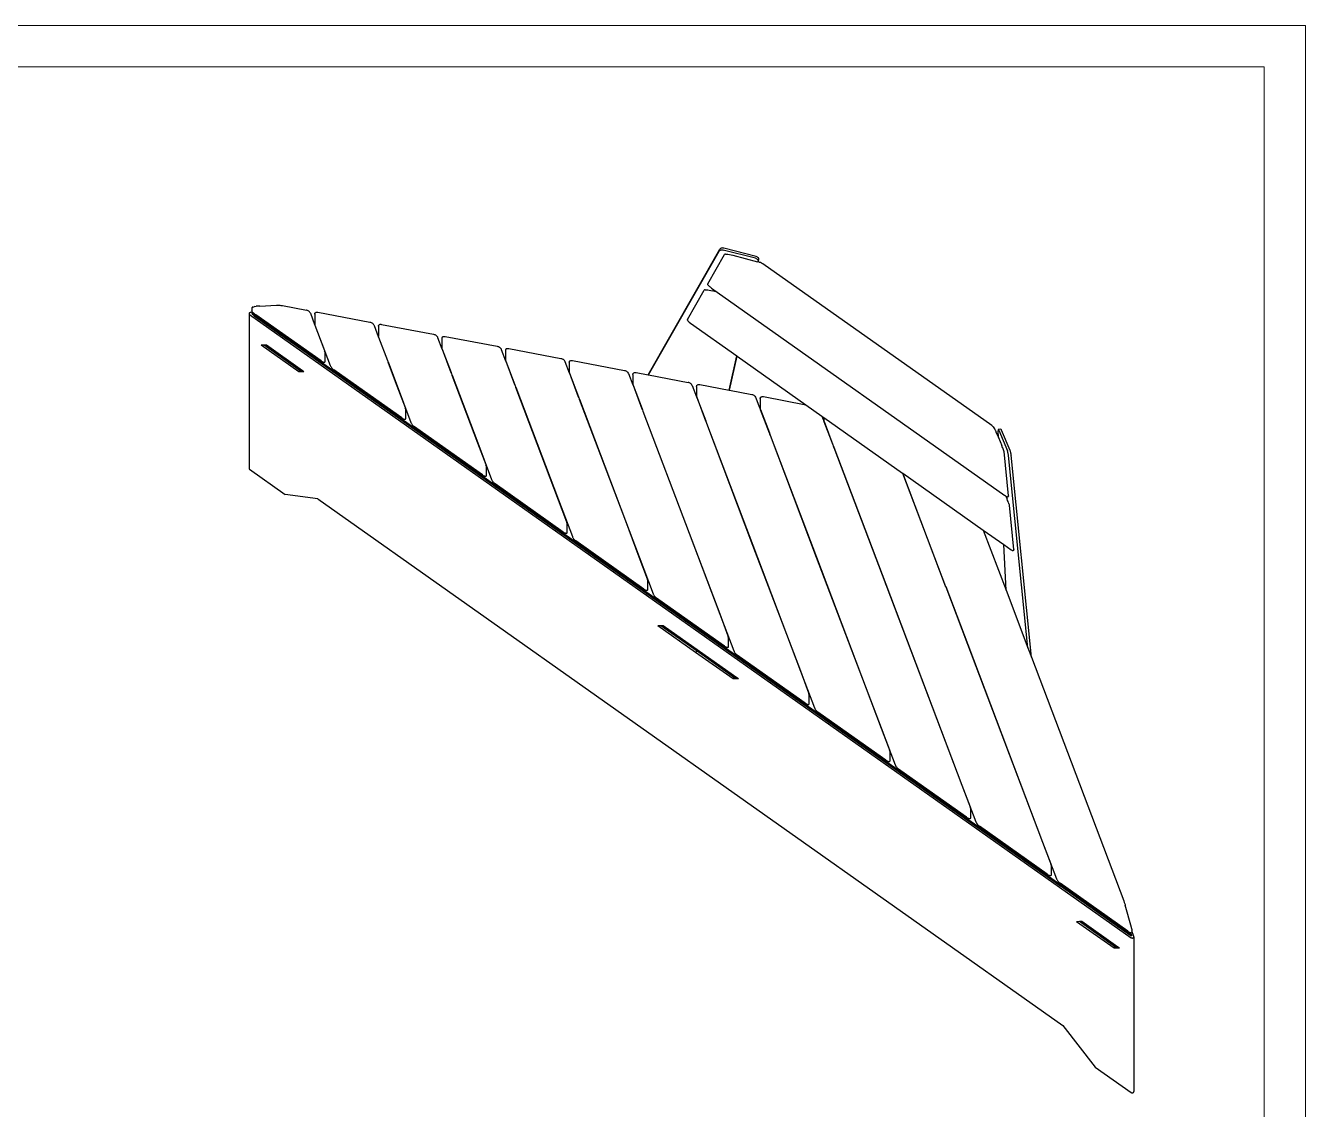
# Model space of a CAD drawing. Header units: millimetres. Extents: x 8 to 5414, y 17 to 4025.
# Drawn here: x 3006 to 5414, y 1985 to 4025 of the extents above; entities that cross this region are included whole.
import ezdxf

# ---------------------------------------------------------------- set-up
doc = ezdxf.new("R2010")
doc.units = ezdxf.units.MM
doc.layers.add('tabelka', color=155, linetype='Continuous')

msp = doc.modelspace()

# ---------------------------------------------------------------- linework, layer by layer
for p, q in [((4177.5, 3367.5), (4312.2, 3603.9)), ((4178.1, 3367.4), (4310.9, 3600.5)), ((4289.4, 3538.7), (4320.8, 3593.8)), ((4310.9, 3600.5), (4311.5, 3601.2)), ((4311.5, 3601.2), (4312.4, 3601.9)), ((4312.8, 3604.6), (4312.2, 3603.9)), ((4312.4, 3601.9), (4313.4, 3602.4)), ((4313.7, 3605.3), (4312.8, 3604.6)), ((4313.4, 3602.4), (4314.7, 3602.7)), ((4314.7, 3605.8), (4313.7, 3605.3)), ((4316, 3606.1), (4314.7, 3605.8)), ((4314.7, 3602.7), (4316, 3602.8)), ((4317.3, 3606.3), (4316, 3606.1)), ((4316, 3602.8), (4317.4, 3602.8)), ((4318.7, 3606.2), (4317.3, 3606.3)), ((4317.4, 3602.8), (4318.7, 3602.5)), ((4320, 3606), (4318.7, 3606.2)), ((4379.3, 3586.9), (4318.7, 3602.5)), ((4380.6, 3590.3), (4320, 3606)), ((4320.8, 3593.8), (4321, 3594)), ((4321, 3594), (4321.7, 3594.5)), ((4322.9, 3594.7), (4321.7, 3594.5)), ((4322.9, 3594.7), (4324.9, 3594.7)), ((4324.9, 3594.7), (4327.4, 3594.5)), ((4327.4, 3594.5), (4330.2, 3594)), ((4330.2, 3594), (4333.3, 3593.4)), ((4333.3, 3593.4), (4336.5, 3592.5)), ((4336.5, 3592.5), (4383.3, 3580.4)), ((4381.9, 3589.9), (4380.6, 3590.3)), ((4383, 3589.3), (4381.9, 3589.9)), ((4384, 3588.5), (4383, 3589.3)), ((4379.3, 3586.9), (4380.6, 3586.5)), ((4380.6, 3586.5), (4381.7, 3585.8)), ((4381.7, 3585.8), (4382.7, 3585.1)), ((4382.7, 3585.1), (4383.5, 3584.2)), ((4383.9, 3580.2), (4383.3, 3580.4)), ((4383.5, 3584.2), (4384, 3583.3)), ((4383.9, 3580.2), (4384.2, 3581.4)), ((4383.9, 3580.2), (4383.9, 3580.2)), ((4384.4, 3580.1), (4383.9, 3580.2)), ((4384.8, 3587.6), (4384, 3588.5)), ((4384, 3583.3), (4384.3, 3582.3)), ((4384.3, 3582.3), (4384.2, 3581.4)), ((4384.4, 3580.1), (4385.5, 3584.8)), ((4384.4, 3580), (4384.4, 3580.1)), ((4385.1, 3580), (4384.4, 3580.1)), ((4385.3, 3586.7), (4384.8, 3587.6)), ((4387, 3579.3), (4385.1, 3580)), ((4385.5, 3585.7), (4385.3, 3586.7)), ((4385.5, 3584.8), (4385.5, 3585.7)), ((4388.7, 3578.8), (4387, 3579.3)), ((4390.5, 3578), (4388.7, 3578.8)), ((4391.8, 3577.4), (4390.5, 3578)), ((4393.3, 3576.6), (4391.8, 3577.4)), ((4823.9, 3272.1), (4393.3, 3576.6)), ((4251.2, 3471.8), (4282.7, 3526.9)), ((4282.7, 3526.9), (4282.9, 3527.1)), ((4282.9, 3527.1), (4283.5, 3527.6)), ((4284.8, 3527.8), (4283.5, 3527.6)), ((4284.8, 3527.8), (4286.8, 3527.8)), ((4286.8, 3527.8), (4289.3, 3527.6)), ((4289.3, 3527.6), (4292.1, 3527.1)), ((4289.6, 3537.7), (4289.4, 3538.7)), ((4289.8, 3537), (4289.6, 3537.7)), ((4290.7, 3535.8), (4289.8, 3537)), ((4291.5, 3534.8), (4290.7, 3535.8)), ((4293.1, 3533.4), (4291.5, 3534.8)), ((4292.1, 3527.1), (4295.2, 3526.5)), ((4294.4, 3532.3), (4293.1, 3533.4)), ((4296.5, 3530.8), (4294.4, 3532.3)), ((4295.2, 3526.5), (4298.4, 3525.6)), ((4296.5, 3530.8), (4307, 3523.4)), ((4307, 3523.4), (4298.4, 3525.6)), ((4307, 3523.4), (4848.3, 3140.6)), ((3431.5, 3493.5), (3432.2, 3494.4)), ((3431.5, 3493.5), (3431.5, 3487.9)), ((3432.4, 3494.7), (3432.2, 3494.4)), ((3433.1, 3495), (3432.4, 3494.7)), ((3433.1, 3495), (3435.1, 3495.7)), ((3436.2, 3495.9), (3435.1, 3495.7)), ((3436.2, 3495.9), (3439.7, 3496.5)), ((3441.4, 3496.7), (3439.7, 3496.5)), ((3446.5, 3497.1), (3441.4, 3496.7)), ((3446.5, 3497.1), (3477.7, 3498.7)), ((3477.7, 3498.7), (3479.1, 3498.7)), ((3479.1, 3498.7), (3480.7, 3498.7)), ((3480.7, 3498.7), (3482.5, 3498.6)), ((3482.5, 3498.6), (3484.3, 3498.5)), ((3484.3, 3498.5), (3486, 3498.3)), ((3486, 3498.3), (3487.6, 3498.1)), ((3487.6, 3498.1), (3487.9, 3498.1)), ((3487.9, 3498.1), (3489.2, 3497.9)), ((3489.2, 3497.9), (3534.1, 3489.4)), ((3426.3, 3483.3), (3426.2, 3482.8)), ((3426.2, 3482.8), (3426.2, 3482.3)), ((3426.2, 3482.3), (3426.4, 3481.9)), ((3426.2, 3482.3), (3426.2, 3191.6)), ((3426.6, 3483.8), (3426.3, 3483.3)), ((3426.4, 3481.9), (3426.7, 3481.4)), ((3427, 3484.2), (3426.6, 3483.8)), ((3426.7, 3481.4), (3427.1, 3481)), ((3427.5, 3484.5), (3427, 3484.2)), ((3427.1, 3481), (5086, 2308.1)), ((3428.2, 3484.7), (3427.5, 3484.5)), ((3428.8, 3484.9), (3428.2, 3484.7)), ((3429.5, 3484.9), (3428.8, 3484.9)), ((3430.2, 3484.8), (3429.5, 3484.9)), ((3430.2, 3484.8), (3434.5, 3484)), ((3431.6, 3487.5), (3431.5, 3487.9)), ((3431.6, 3487.5), (3432.3, 3486.3)), ((3432, 3483.7), (5086.8, 2313.6)), ((3435.9, 3483), (3432, 3483.7)), ((3432, 3483.7), (3432, 3481.6)), ((3432, 3481.6), (3432, 3481.6)), ((3434.8, 3479.6), (3432, 3481.6)), ((3432.3, 3486.3), (3432.8, 3485.7)), ((3432.8, 3485.7), (3434.5, 3484)), ((3434.5, 3484), (3434.7, 3483.9)), ((3434.7, 3483.9), (3435.6, 3483.1)), ((3434.8, 3479.6), (3436.1, 3478.7)), ((3435.6, 3483.1), (3435.9, 3483)), ((3435.9, 3483), (3438.9, 3480.7)), ((3436.1, 3478.7), (3436.1, 3478.7)), ((3436.1, 3478.7), (3498.9, 3434.2)), ((3561.7, 3393.9), (3438.9, 3480.7)), ((3535.2, 3489.1), (3534.1, 3489.4)), ((3536.4, 3488.6), (3535.2, 3489.1)), ((3537.5, 3488), (3536.4, 3488.6)), ((3538.5, 3487.3), (3537.5, 3488)), ((3539.1, 3486.8), (3538.5, 3487.3)), ((3540, 3486), (3539.1, 3486.8)), ((3540.7, 3485.1), (3540, 3486)), ((3541.1, 3484.3), (3540.7, 3485.1)), ((3541.6, 3483.4), (3541.1, 3484.3)), ((3541.6, 3483.4), (3549.6, 3462.2)), ((3549.8, 3481.8), (3549.9, 3482.6)), ((3549.8, 3481.8), (3549.8, 3463.4)), ((3549.9, 3482.6), (3550.1, 3483.4)), ((3550.1, 3483.4), (3550.5, 3484)), ((3550.5, 3484), (3551.1, 3484.5)), ((3551.1, 3484.5), (3551.7, 3485)), ((3551.7, 3485), (3552.6, 3485.2)), ((3552.6, 3485.2), (3553.5, 3485.4)), ((3553.5, 3485.4), (3554.6, 3485.4)), ((3554.6, 3485.4), (3555.7, 3485.3)), ((3555.7, 3485.3), (3653.8, 3466.7)), ((4251.2, 3471.8), (4251.2, 3471)), ((4251.3, 3470.5), (4251.2, 3471)), ((4251.3, 3470.5), (4251.9, 3469.4)), ((4252.4, 3468.7), (4251.9, 3469.4)), ((4252.4, 3468.7), (4253.7, 3467.4)), ((3549.6, 3462.2), (3550, 3462.1)), ((3549.6, 3462.2), (3550, 3461.3)), ((3549.8, 3463.4), (3550, 3462.3)), ((3550, 3462.1), (3550, 3462.3)), ((3550, 3462.1), (3550.1, 3462.1)), ((3550.2, 3461.3), (3550, 3461.3)), ((3550, 3461.3), (3568.2, 3413.3)), ((3550.2, 3461.4), (3550.1, 3462.1)), ((3550.2, 3461.4), (3550.2, 3461.3)), ((3550.2, 3461.3), (3579.1, 3385.1)), ((3653.8, 3466.7), (3655, 3466.4)), ((3655, 3466.4), (3656.2, 3465.9)), ((3656.2, 3465.9), (3657.3, 3465.3)), ((3657.3, 3465.3), (3658.3, 3464.6)), ((3658.8, 3464.1), (3658.3, 3464.6)), ((3658.8, 3464.1), (3659.8, 3463.3)), ((3659.8, 3463.3), (3660.5, 3462.4)), ((3660.9, 3461.6), (3660.5, 3462.4)), ((3660.9, 3461.6), (3661.4, 3460.7)), ((3661.4, 3460.7), (3669.4, 3439.5)), ((3669.6, 3459.1), (3669.7, 3459.9)), ((3669.6, 3459.1), (3669.6, 3440.7)), ((3669.7, 3459.9), (3669.9, 3460.7)), ((3669.9, 3460.7), (3670.2, 3461.3)), ((3670.2, 3461.3), (3670.8, 3461.8)), ((3670.8, 3461.8), (3671.5, 3462.3)), ((3671.5, 3462.3), (3672.4, 3462.5)), ((3672.4, 3462.5), (3673.3, 3462.7)), ((3673.3, 3462.7), (3674.3, 3462.7)), ((3674.3, 3462.7), (3675.5, 3462.6)), ((3675.5, 3462.6), (3773.6, 3444)), ((4254.7, 3466.5), (4253.7, 3467.4)), ((4254.7, 3466.5), (4256.8, 3465)), ((4256.8, 3465), (4344.2, 3403.2)), ((3449, 3423.8), (3454.6, 3423.9)), ((3449, 3423.8), (3519.7, 3373.8)), ((3454.6, 3423.9), (3522.6, 3375.8)), ((3454.6, 3423.9), (3458.9, 3423.9)), ((3458.9, 3423.9), (3526.9, 3375.8)), ((3499, 3434.2), (3498.9, 3434.2)), ((3499, 3434.2), (3506.9, 3428.6)), ((3507, 3428.6), (3506.9, 3428.6)), ((3507, 3428.6), (3512.6, 3424.6)), ((3512.6, 3424.6), (3512.6, 3424.6)), ((3512.6, 3424.6), (3926.5, 3131.9)), ((3669.4, 3439.5), (3669.8, 3439.4)), ((3669.4, 3439.5), (3669.7, 3438.6)), ((3669.6, 3440.7), (3669.8, 3439.6)), ((3670, 3438.6), (3669.7, 3438.6)), ((3669.7, 3438.6), (3686.5, 3394.5)), ((3669.8, 3439.4), (3669.8, 3439.6)), ((3670, 3438.7), (3669.8, 3439.4)), ((3669.8, 3439.4), (3669.8, 3439.4)), ((3670, 3438.7), (3670, 3438.6)), ((3670, 3438.6), (3686.7, 3394.4)), ((3773.6, 3444), (3774.8, 3443.7)), ((3774.8, 3443.7), (3775.9, 3443.2)), ((3775.9, 3443.2), (3777.1, 3442.6)), ((3777.1, 3442.6), (3778.1, 3441.9)), ((3778.6, 3441.4), (3778.1, 3441.9)), ((3778.6, 3441.4), (3779.5, 3440.6)), ((3779.5, 3440.6), (3780.2, 3439.7)), ((3780.7, 3438.9), (3780.2, 3439.7)), ((3780.7, 3438.9), (3781.1, 3438)), ((3781.1, 3438), (3789.2, 3416.8)), ((3789.3, 3436.4), (3789.4, 3437.2)), ((3789.3, 3436.4), (3789.3, 3418)), ((3789.4, 3437.2), (3789.6, 3438)), ((3789.6, 3438), (3790, 3438.6)), ((3790, 3438.6), (3790.6, 3439.1)), ((3790.6, 3439.1), (3791.3, 3439.6)), ((3791.3, 3439.6), (3792.1, 3439.9)), ((3792.1, 3439.9), (3793.1, 3440)), ((3793.1, 3440), (3794.1, 3440)), ((3794.1, 3440), (3795.3, 3439.9)), ((3795.3, 3439.9), (3893.4, 3421.3)), ((3893.4, 3421.3), (3894.5, 3421)), ((3894.5, 3421), (3895.7, 3420.6)), ((3895.7, 3420.6), (3896.8, 3419.9)), ((3568.2, 3413.3), (3568.4, 3412.4)), ((3568.8, 3410.9), (3568.4, 3412.4)), ((3568.8, 3410.9), (3568.8, 3410.3)), ((3568.8, 3410.3), (3568.8, 3391.9)), ((3789.2, 3416.8), (3789.6, 3416.8)), ((3789.2, 3416.8), (3789.5, 3416)), ((3789.3, 3418), (3789.5, 3416.9)), ((3789.6, 3416.8), (3789.5, 3416.9)), ((3789.8, 3415.9), (3789.5, 3416)), ((3789.5, 3416), (3806.2, 3371.8)), ((3789.6, 3416.8), (3789.6, 3416.7)), ((3789.7, 3416.1), (3789.6, 3416.7)), ((3789.7, 3416.1), (3789.8, 3415.9)), ((3789.8, 3415.9), (3806.5, 3371.7)), ((3896.8, 3419.9), (3897.8, 3419.2)), ((3898.4, 3418.7), (3897.8, 3419.2)), ((3898.4, 3418.7), (3899.3, 3417.9)), ((3899.3, 3417.9), (3900, 3417)), ((3900.4, 3416.2), (3900, 3417)), ((3900.4, 3416.2), (3900.9, 3415.3)), ((3900.9, 3415.3), (3908.9, 3394.1)), ((3909.1, 3413.7), (3909.2, 3414.5)), ((3909.1, 3413.7), (3909.1, 3395.3)), ((3909.2, 3414.5), (3909.4, 3415.3)), ((3909.4, 3415.3), (3909.8, 3415.9)), ((3909.8, 3415.9), (3910.4, 3416.4)), ((3910.4, 3416.4), (3911, 3416.9)), ((3911, 3416.9), (3911.9, 3417.2)), ((3911.9, 3417.2), (3912.8, 3417.3)), ((3912.8, 3417.3), (3913.9, 3417.4)), ((3913.9, 3417.4), (3915, 3417.2)), ((3915, 3417.2), (4013.1, 3398.6)), ((4013.1, 3398.6), (4014.3, 3398.3)), ((4014.3, 3398.3), (4015.5, 3397.9)), ((4015.5, 3397.9), (4016.6, 3397.3)), ((4016.6, 3397.3), (4017.6, 3396.5)), ((4018.1, 3396.1), (4017.6, 3396.5)), ((4018.1, 3396.1), (4019.1, 3395.2)), ((4329.7, 3338.7), (4344.2, 3403.2)), ((4330.2, 3338.6), (4344.6, 3402.9)), ((4344.2, 3403.2), (4344.6, 3402.9)), ((4344.6, 3402.9), (4474.2, 3311.3)), ((3519.7, 3373.8), (3522.6, 3375.8)), ((3519.7, 3373.8), (3529.6, 3373.9)), ((3522.6, 3375.8), (3526.9, 3375.8)), ((3526.9, 3375.8), (3529.6, 3373.9)), ((3561.7, 3393.9), (3564, 3392.4)), ((3565, 3391.7), (3564, 3392.4)), ((3565.9, 3391.3), (3565, 3391.7)), ((3567.1, 3390.9), (3565.9, 3391.3)), ((3567.8, 3390.8), (3567.1, 3390.9)), ((3568.2, 3391), (3567.8, 3390.8)), ((3568.6, 3391.5), (3568.2, 3391)), ((3568.6, 3391.5), (3568.8, 3391.9)), ((3579.1, 3385.1), (3579.6, 3384.1)), ((3579.6, 3384.1), (3580, 3383.3)), ((3580, 3383.3), (3580.6, 3382.3)), ((3580.6, 3382.3), (3581.4, 3381.2)), ((3581.4, 3381.2), (3582.3, 3380.1)), ((3582.3, 3380.1), (3583.2, 3379)), ((3583.2, 3379), (3584.2, 3378.1)), ((3584.2, 3378.1), (3584.8, 3377.6)), ((3584.8, 3377.6), (3585.7, 3376.9)), ((3713.6, 3286.5), (3585.7, 3376.9)), ((3686.7, 3394.4), (3686.5, 3394.5)), ((3686.5, 3394.5), (3687.3, 3392.2)), ((3686.7, 3394.4), (3687.6, 3392.1)), ((3687.6, 3392.1), (3687.3, 3392.2)), ((3687.3, 3392.2), (3688.2, 3389.9)), ((3687.6, 3392.1), (3688.5, 3389.9)), ((3688.5, 3389.9), (3688.2, 3389.9)), ((3688.2, 3389.9), (3704.4, 3347.1)), ((3688.5, 3389.9), (3704.8, 3346.8)), ((3806.5, 3371.7), (3806.2, 3371.8)), ((3806.2, 3371.8), (3807.1, 3369.5)), ((3908.9, 3394.1), (3909.3, 3394.1)), ((3908.9, 3394.1), (3909.3, 3393.3)), ((3909.1, 3395.3), (3909.3, 3394.2)), ((3909.3, 3394.1), (3909.3, 3394.2)), ((3909.3, 3394.1), (3909.4, 3394.1)), ((3909.5, 3393.2), (3909.3, 3393.3)), ((3909.3, 3393.3), (3926, 3349.1)), ((3909.5, 3393.4), (3909.4, 3394.1)), ((3909.5, 3393.4), (3909.5, 3393.2)), ((3909.5, 3393.2), (3926.3, 3349)), ((4019.1, 3395.2), (4019.8, 3394.3)), ((4020.2, 3393.5), (4019.8, 3394.3)), ((4020.2, 3393.5), (4020.7, 3392.6)), ((4020.7, 3392.6), (4028.7, 3371.4)), ((4028.9, 3391), (4029, 3391.8)), ((4028.9, 3391), (4028.9, 3372.6)), ((4028.9, 3372.6), (4029.1, 3371.6)), ((4029, 3391.8), (4029.2, 3392.6)), ((4029.2, 3392.6), (4029.5, 3393.2)), ((4029.5, 3393.2), (4030.1, 3393.7)), ((4030.1, 3393.7), (4030.8, 3394.2)), ((4030.8, 3394.2), (4031.7, 3394.5)), ((4031.7, 3394.5), (4032.6, 3394.6)), ((4032.6, 3394.6), (4033.6, 3394.7)), ((4033.6, 3394.7), (4034.8, 3394.5)), ((4034.8, 3394.5), (4132.9, 3375.9)), ((4132.9, 3375.9), (4134.1, 3375.6)), ((4134.1, 3375.6), (4135.2, 3375.2)), ((4135.2, 3375.2), (4136.4, 3374.6)), ((4136.4, 3374.6), (4137.4, 3373.8)), ((4137.9, 3373.4), (4137.4, 3373.8)), ((4137.9, 3373.4), (4138.8, 3372.5)), ((4138.8, 3372.5), (4139.6, 3371.6)), ((4150.6, 3371.5), (4151.5, 3371.8)), ((4151.5, 3371.8), (4152.4, 3371.9)), ((4152.4, 3371.9), (4153.4, 3372)), ((4153.4, 3372), (4154.6, 3371.8)), ((4154.6, 3371.8), (4177.5, 3367.5)), ((3806.5, 3371.7), (3807.4, 3369.5)), ((3807.4, 3369.5), (3807.1, 3369.5)), ((3807.1, 3369.5), (3808, 3367.2)), ((3807.4, 3369.5), (3808.2, 3367.2)), ((3808.2, 3367.2), (3808, 3367.2)), ((3808, 3367.2), (3856.3, 3239.7)), ((3808.2, 3367.2), (3856.7, 3239.4)), ((3926.3, 3349), (3926, 3349.1)), ((3926, 3349.1), (3926.9, 3346.8)), ((3926.3, 3349), (3927.1, 3346.8)), ((4028.7, 3371.4), (4029.1, 3371.4)), ((4028.7, 3371.4), (4029, 3370.6)), ((4029.3, 3370.5), (4029, 3370.6)), ((4029, 3370.6), (4045.8, 3326.4)), ((4029.1, 3371.4), (4029.1, 3371.6)), ((4029.3, 3370.7), (4029.1, 3371.4)), ((4029.1, 3371.4), (4029.1, 3371.4)), ((4029.3, 3370.7), (4029.3, 3370.5)), ((4029.3, 3370.5), (4046.1, 3326.4)), ((4140, 3370.8), (4139.6, 3371.6)), ((4140, 3370.8), (4140.4, 3369.9)), ((4140.4, 3369.9), (4148.5, 3348.8)), ((4148.5, 3348.8), (4148.9, 3348.7)), ((4148.5, 3348.8), (4148.8, 3347.9)), ((4148.6, 3368.3), (4148.7, 3369.1)), ((4148.6, 3368.3), (4148.6, 3349.9)), ((4148.6, 3349.9), (4148.8, 3348.9)), ((4148.7, 3369.1), (4148.9, 3369.9)), ((4148.9, 3348.7), (4148.8, 3348.9)), ((4149.1, 3347.8), (4148.8, 3347.9)), ((4148.8, 3347.9), (4165.5, 3303.7)), ((4148.9, 3369.9), (4149.3, 3370.6)), ((4149, 3348), (4148.9, 3348.7)), ((4148.9, 3348.7), (4148.9, 3348.7)), ((4149, 3348), (4149.1, 3347.8)), ((4149.1, 3347.8), (4165.8, 3303.7)), ((4149.3, 3370.6), (4149.9, 3371)), ((4149.9, 3371), (4150.6, 3371.5)), ((4177.5, 3367.5), (4178.1, 3367.4)), ((4178.1, 3367.4), (4252.7, 3353.3)), ((4253.8, 3352.9), (4252.7, 3353.3)), ((4255, 3352.5), (4253.8, 3352.9)), ((4256.1, 3351.9), (4255, 3352.5)), ((4257.1, 3351.2), (4256.1, 3351.9)), ((4257.7, 3350.7), (4257.1, 3351.2)), ((4258.6, 3349.8), (4257.7, 3350.7)), ((4259.3, 3348.9), (4258.6, 3349.8)), ((4259.7, 3348.1), (4259.3, 3348.9)), ((4260.2, 3347.2), (4259.7, 3348.1)), ((4268.7, 3347.2), (4269.1, 3347.9)), ((4269.1, 3347.9), (4269.7, 3348.4)), ((4269.7, 3348.4), (4270.3, 3348.8)), ((4270.3, 3348.8), (4271.2, 3349.1)), ((4271.2, 3349.1), (4272.1, 3349.2)), ((4272.1, 3349.2), (4273.2, 3349.3)), ((4273.2, 3349.3), (4274.3, 3349.1)), ((4274.3, 3349.1), (4329.7, 3338.7)), ((3704.4, 3347.1), (3704.8, 3346.8)), ((3704.4, 3347.1), (3720, 3305.9)), ((3704.8, 3346.8), (3731, 3277.7)), ((3927.1, 3346.8), (3926.9, 3346.8)), ((3926.9, 3346.8), (3927.7, 3344.5)), ((3927.1, 3346.8), (3928, 3344.5)), ((3928, 3344.5), (3927.7, 3344.5)), ((3927.7, 3344.5), (4008.1, 3132.3)), ((3928, 3344.5), (4008.5, 3132)), ((4046.1, 3326.4), (4045.8, 3326.4)), ((4045.8, 3326.4), (4046.6, 3324.1)), ((4046.1, 3326.4), (4046.9, 3324.1)), ((4046.9, 3324.1), (4046.6, 3324.1)), ((4046.6, 3324.1), (4047.5, 3321.8)), ((4046.9, 3324.1), (4047.8, 3321.8)), ((4260.2, 3347.2), (4268.2, 3326.1)), ((4268.2, 3326.1), (4268.6, 3326)), ((4268.2, 3326.1), (4268.6, 3325.2)), ((4268.4, 3345.6), (4268.5, 3346.4)), ((4268.4, 3345.6), (4268.4, 3327.2)), ((4268.4, 3327.2), (4268.6, 3326.2)), ((4268.5, 3346.4), (4268.7, 3347.2)), ((4268.6, 3326), (4268.6, 3326.2)), ((4268.6, 3326), (4268.7, 3326)), ((4268.8, 3325.1), (4268.6, 3325.2)), ((4268.6, 3325.2), (4285.3, 3281)), ((4268.8, 3325.3), (4268.7, 3326)), ((4268.8, 3325.3), (4268.8, 3325.1)), ((4268.8, 3325.1), (4285.6, 3281)), ((4329.7, 3338.7), (4330.2, 3338.6)), ((4330.2, 3338.6), (4372.4, 3330.6)), ((4372.4, 3330.6), (4373.6, 3330.3)), ((4373.6, 3330.3), (4374.8, 3329.8)), ((4374.8, 3329.8), (4375.9, 3329.2)), ((4375.9, 3329.2), (4376.9, 3328.5)), ((4377.4, 3328), (4376.9, 3328.5)), ((4377.4, 3328), (4378.4, 3327.1)), ((4378.4, 3327.1), (4379.1, 3326.2)), ((4379.5, 3325.5), (4379.1, 3326.2)), ((4379.5, 3325.5), (4380, 3324.5)), ((4380, 3324.5), (4386.5, 3307.3)), ((4388.2, 3322.9), (4388.3, 3323.7)), ((4388.3, 3323.7), (4388.5, 3324.5)), ((4388.5, 3324.5), (4388.9, 3325.2)), ((4388.9, 3325.2), (4389.4, 3325.7)), ((4389.4, 3325.7), (4390.1, 3326.1)), ((4390.1, 3326.1), (4391, 3326.4)), ((4391, 3326.4), (4391.9, 3326.5)), ((4391.9, 3326.5), (4392.9, 3326.6)), ((4392.9, 3326.6), (4394.1, 3326.5)), ((4394.1, 3326.5), (4474.2, 3311.3)), ((3720, 3305.9), (3720.3, 3305)), ((3720.6, 3303.6), (3720.3, 3305)), ((3720.6, 3303.6), (3720.6, 3302.9)), ((3720.6, 3302.9), (3720.6, 3284.5)), ((4047.8, 3321.8), (4047.5, 3321.8)), ((4047.5, 3321.8), (4134.4, 3092.5)), ((4047.8, 3321.8), (4134.7, 3092.5)), ((4165.8, 3303.7), (4165.5, 3303.7)), ((4165.5, 3303.7), (4166.4, 3301.4)), ((4165.8, 3303.7), (4166.7, 3301.4)), ((4166.7, 3301.4), (4166.4, 3301.4)), ((4166.4, 3301.4), (4167.3, 3299.2)), ((4166.7, 3301.4), (4167.6, 3299.1)), ((4388.2, 3307), (4386.5, 3307.3)), ((4386.5, 3307.3), (4388, 3303.4)), ((4388, 3303.4), (4388.4, 3303.3)), ((4388, 3303.4), (4388.3, 3302.5)), ((4388.2, 3322.9), (4388.2, 3307)), ((4388.2, 3307), (4388.2, 3304.6)), ((4388.2, 3304.6), (4388.4, 3303.5)), ((4388.6, 3302.5), (4388.3, 3302.5)), ((4388.3, 3302.5), (4405.1, 3258.3)), ((4388.4, 3303.3), (4388.4, 3303.5)), ((4388.6, 3302.6), (4388.4, 3303.3)), ((4388.4, 3303.3), (4388.4, 3303.3)), ((4388.6, 3302.6), (4388.6, 3302.5)), ((4388.6, 3302.5), (4405.4, 3258.3)), ((4474.2, 3311.3), (4504.2, 3290)), ((3713.6, 3286.5), (3715.8, 3285)), ((3716.9, 3284.3), (3715.8, 3285)), ((3717.8, 3283.9), (3716.9, 3284.3)), ((3719, 3283.5), (3717.8, 3283.9)), ((3719.6, 3283.4), (3719, 3283.5)), ((3720.1, 3283.6), (3719.6, 3283.4)), ((3720.4, 3284.1), (3720.1, 3283.6)), ((3720.4, 3284.1), (3720.6, 3284.5)), ((3731, 3277.7), (3731.4, 3276.7)), ((3731.4, 3276.7), (3731.8, 3275.9)), ((3731.8, 3275.9), (3732.5, 3274.9)), ((4167.6, 3299.1), (4167.3, 3299.2)), ((4167.3, 3299.2), (4254.2, 3069.8)), ((4167.6, 3299.1), (4254.5, 3069.8)), ((4285.6, 3281), (4285.3, 3281)), ((4285.3, 3281), (4286.2, 3278.7)), ((4285.6, 3281), (4286.5, 3278.7)), ((4286.5, 3278.7), (4286.2, 3278.7)), ((4286.2, 3278.7), (4287, 3276.5)), ((4286.5, 3278.7), (4287.3, 3276.4)), ((4287.3, 3276.4), (4287, 3276.5)), ((4287, 3276.5), (4373.9, 3047.1)), ((4287.3, 3276.4), (4374.2, 3047.1)), ((4504.2, 3290), (4506.3, 3284.6)), ((4504.2, 3290), (4507.9, 3287.4)), ((4507.9, 3284.3), (4506.3, 3284.6)), ((4506.3, 3284.6), (4507.8, 3280.7)), ((4507.8, 3280.7), (4508.2, 3280.6)), ((4507.8, 3280.7), (4508.1, 3279.8)), ((4507.9, 3287.4), (4507.9, 3284.3)), ((4507.9, 3287.4), (4656.1, 3182.7)), ((4507.9, 3284.3), (4507.9, 3281.9)), ((4507.9, 3281.9), (4508.1, 3280.8)), ((4508.2, 3280.6), (4508.1, 3280.8)), ((4508.4, 3279.8), (4508.1, 3279.8)), ((4508.1, 3279.8), (4524.8, 3235.6)), ((4508.3, 3279.9), (4508.2, 3280.6)), ((4508.2, 3280.6), (4508.2, 3280.6)), ((4508.3, 3279.9), (4508.4, 3279.8)), ((4508.4, 3279.8), (4525.1, 3235.6)), ((3732.5, 3274.9), (3733.2, 3273.8)), ((3733.2, 3273.8), (3734.1, 3272.7)), ((3734.1, 3272.7), (3735.1, 3271.7)), ((3735.1, 3271.7), (3736.1, 3270.7)), ((3736.1, 3270.7), (3736.6, 3270.3)), ((3736.6, 3270.3), (3737.6, 3269.5)), ((3865.4, 3179.1), (3737.6, 3269.5)), ((4405.4, 3258.3), (4405.1, 3258.3)), ((4405.1, 3258.3), (4405.9, 3256.1)), ((4405.4, 3258.3), (4406.2, 3256)), ((4406.2, 3256), (4405.9, 3256.1)), ((4405.9, 3256.1), (4406.8, 3253.8)), ((4406.2, 3256), (4407.1, 3253.7)), ((4407.1, 3253.7), (4406.8, 3253.8)), ((4406.8, 3253.8), (4493.7, 3024.4)), ((4407.1, 3253.7), (4494, 3024.4)), ((4823.9, 3272.1), (4824.1, 3271.9)), ((4824.1, 3271.9), (4825.2, 3271)), ((4825.2, 3271), (4826.6, 3269.5)), ((4826.6, 3269.5), (4827.9, 3267.8)), ((4827.9, 3267.8), (4829.1, 3265.9)), ((4829.1, 3265.9), (4829.4, 3265.5)), ((4829.4, 3265.5), (4830.4, 3263.6)), ((4830.4, 3263.6), (4830.8, 3262.8)), ((4830.8, 3262.8), (4831.5, 3261)), ((4831.5, 3261), (4831.9, 3260.1)), ((4831.9, 3260.1), (4836.4, 3249.5)), ((4835.8, 3263.8), (4835.7, 3263.1)), ((4835.7, 3263.1), (4835.7, 3262.1)), ((4836.4, 3249.5), (4835.7, 3262.1)), ((4835.9, 3264.3), (4835.8, 3263.8)), ((4836.1, 3264.5), (4835.9, 3264.3)), ((4841, 3265.4), (4836.1, 3264.5)), ((4836.4, 3264.4), (4836.1, 3264.5)), ((4836.7, 3263.9), (4836.4, 3264.4)), ((4837.1, 3263.2), (4836.7, 3263.9)), ((4837.1, 3263.2), (4853.3, 3224.6)), ((4840.8, 3265.2), (4841, 3265.4)), ((4840.8, 3265.2), (4840.8, 3265.2)), ((4841, 3265.4), (4841.2, 3265.3)), ((4841.2, 3265.3), (4841.5, 3264.9)), ((4841.5, 3264.9), (4841.9, 3264.2)), ((4841.9, 3264.2), (4858.1, 3225.5)), ((3856.3, 3239.7), (3856.7, 3239.4)), ((3856.3, 3239.7), (3871.9, 3198.5)), ((3856.7, 3239.4), (3882.8, 3170.3)), ((4525.1, 3235.6), (4524.8, 3235.6)), ((4524.8, 3235.6), (4525.7, 3233.4)), ((4525.1, 3235.6), (4526, 3233.3)), ((4526, 3233.3), (4525.7, 3233.4)), ((4525.7, 3233.4), (4526.6, 3231.1)), ((4526, 3233.3), (4526.9, 3231)), ((4526.9, 3231), (4526.6, 3231.1)), ((4526.6, 3231.1), (4624.3, 2973.2)), ((4526.9, 3231), (4624.6, 2973)), ((4836.4, 3249.5), (4842.7, 3234.5)), ((4843.6, 3232.3), (4842.7, 3234.5)), ((4844.5, 3230), (4843.6, 3232.3)), ((4845.4, 3228), (4844.5, 3230)), ((4846.1, 3226.2), (4845.4, 3228)), ((4846.6, 3224.7), (4846.1, 3226.2)), ((4846.9, 3223.7), (4846.6, 3224.7)), ((4847.1, 3223.1), (4846.9, 3223.7)), ((4855.5, 3140), (4847.1, 3223.1)), ((4853.6, 3223.6), (4853.3, 3224.6)), ((4854, 3222.4), (4853.6, 3223.6)), ((4854.4, 3221.1), (4854, 3222.4)), ((4854.7, 3219.6), (4854.4, 3221.1)), ((4855, 3218.2), (4854.7, 3219.6)), ((4855.2, 3216.8), (4855, 3218.2)), ((4855.4, 3215.5), (4855.2, 3216.8)), ((4892, 2853.6), (4855.4, 3215.5)), ((4858.1, 3225.5), (4858.5, 3224.5)), ((4858.5, 3224.5), (4858.8, 3223.3)), ((4858.8, 3223.3), (4859.2, 3222)), ((4859.2, 3222), (4859.5, 3220.6)), ((4859.5, 3220.6), (4859.8, 3219.1)), ((4859.8, 3219.1), (4860.1, 3217.7)), ((4860.1, 3217.7), (4860.2, 3216.4)), ((4898.7, 2835.9), (4860.2, 3216.4)), ((3426.2, 3191.6), (3426.2, 3191.5)), ((3426.2, 3191.5), (3426.2, 3191)), ((3426.2, 3191), (3426.4, 3190.5)), ((3426.4, 3190.5), (3426.7, 3190.1)), ((3426.7, 3190.1), (3427.1, 3189.7)), ((3427.1, 3189.7), (3494.3, 3142.2)), ((3865.4, 3179.1), (3867.7, 3177.6)), ((3871.9, 3198.5), (3872.1, 3197.6)), ((3872.5, 3196.2), (3872.1, 3197.6)), ((3872.5, 3196.2), (3872.5, 3195.5)), ((3872.5, 3195.5), (3872.5, 3177.2)), ((4656.1, 3182.7), (4737.1, 2969)), ((4656.1, 3182.7), (4656.4, 3182.4)), ((4656.4, 3182.4), (4807.9, 3075.3)), ((4737.1, 2969.6), (4656.4, 3182.4)), ((3868.7, 3177), (3867.7, 3177.6)), ((3869.7, 3176.6), (3868.7, 3177)), ((3870.8, 3176.1), (3869.7, 3176.6)), ((3871.5, 3176.1), (3870.8, 3176.1)), ((3871.9, 3176.2), (3871.5, 3176.1)), ((3872.3, 3176.7), (3871.9, 3176.2)), ((3872.3, 3176.7), (3872.5, 3177.2)), ((3882.8, 3170.3), (3883.3, 3169.4)), ((3883.3, 3169.4), (3883.7, 3168.6)), ((3883.7, 3168.6), (3884.3, 3167.5)), ((3884.3, 3167.5), (3885.1, 3166.4)), ((3885.1, 3166.4), (3886, 3165.3)), ((3886, 3165.3), (3887, 3164.3)), ((3887, 3164.3), (3887.9, 3163.4)), ((3887.9, 3163.4), (3888.5, 3162.9)), ((3888.5, 3162.9), (3889.4, 3162.2)), ((4017.3, 3071.7), (3889.4, 3162.2)), ((3555.5, 3134.3), (3494.3, 3142.2)), ((3555.5, 3134.3), (4957.6, 2142.9)), ((3926.5, 3131.9), (3926.6, 3131.9)), ((3926.6, 3131.9), (4954.2, 2405.2)), ((4008.1, 3132.3), (4008.5, 3132)), ((4008.1, 3132.3), (4023.8, 3091.1)), ((4008.5, 3132), (4034.7, 3063)), ((4848.3, 3140.6), (4848.6, 3140.4)), ((4849.7, 3139.7), (4848.6, 3140.4)), ((4849.7, 3139.7), (4850.5, 3139.2)), ((4850.5, 3139.2), (4852.9, 3133.5)), ((4850.5, 3139.2), (4851.1, 3138.8)), ((4851.1, 3138.8), (4852.4, 3138.3)), ((4852.4, 3138.3), (4853.1, 3138.1)), ((4853.8, 3131.2), (4852.9, 3133.5)), ((4853.1, 3138.1), (4854.1, 3138.1)), ((4854.7, 3129), (4853.8, 3131.2)), ((4854.1, 3138.1), (4854.5, 3138.2)), ((4854.5, 3138.2), (4855.1, 3138.5)), ((4855.1, 3138.5), (4855.4, 3139)), ((4855.4, 3139), (4855.5, 3139.4)), ((4855.5, 3140), (4855.5, 3139.4)), ((4855.6, 3126.9), (4854.7, 3129)), ((4856.3, 3125.1), (4855.6, 3126.9)), ((4856.8, 3123.6), (4856.3, 3125.1)), ((4857.2, 3122.6), (4856.8, 3123.6)), ((4857.3, 3122), (4857.2, 3122.6)), ((4865.7, 3038.9), (4857.3, 3122)), ((4023.8, 3091.1), (4024, 3090.2)), ((4024.4, 3088.8), (4024, 3090.2)), ((4024.4, 3088.8), (4024.4, 3088.2)), ((4024.4, 3088.2), (4024.4, 3069.8)), ((4134.4, 3092.5), (4134.7, 3092.5)), ((4134.4, 3092.5), (4160, 3024.9)), ((4134.7, 3092.5), (4160.4, 3024.7)), ((4017.3, 3071.7), (4019.5, 3070.2)), ((4020.6, 3069.6), (4019.5, 3070.2)), ((4021.5, 3069.2), (4020.6, 3069.6)), ((4022.7, 3068.8), (4021.5, 3069.2)), ((4023.4, 3068.7), (4022.7, 3068.8)), ((4023.8, 3068.9), (4023.4, 3068.7)), ((4024.2, 3069.4), (4023.8, 3068.9)), ((4024.2, 3069.4), (4024.4, 3069.8)), ((4034.7, 3063), (4035.1, 3062)), ((4035.1, 3062), (4035.6, 3061.2)), ((4035.6, 3061.2), (4036.2, 3060.1)), ((4036.2, 3060.1), (4037, 3059)), ((4037, 3059), (4037.9, 3057.9)), ((4254.2, 3069.8), (4254.5, 3069.8)), ((4254.2, 3069.8), (4311.9, 2917.5)), ((4254.5, 3069.8), (4312.2, 2917.3)), ((4807.9, 3075.3), (4850.8, 2962.3)), ((4807.9, 3075.3), (4846.5, 3048)), ((4037.9, 3057.9), (4038.8, 3056.9)), ((4038.8, 3056.9), (4039.8, 3056)), ((4039.8, 3056), (4040.3, 3055.5)), ((4040.3, 3055.5), (4041.3, 3054.8)), ((4169.2, 2964.4), (4041.3, 3054.8)), ((4373.9, 3047.1), (4374.2, 3047.1)), ((4373.9, 3047.1), (4463.7, 2810.2)), ((4374.2, 3047.1), (4464.1, 2809.9)), ((4850.8, 2962.3), (4846.5, 3048)), ((4846.5, 3048), (4860.4, 3038.2)), ((4860.4, 3038.2), (4861.5, 3037.5)), ((4861.5, 3037.5), (4862.6, 3036.8)), ((4862.6, 3036.8), (4863.5, 3036.6)), ((4864.1, 3036.5), (4863.5, 3036.6)), ((4864.1, 3036.5), (4864.8, 3036.6)), ((4864.8, 3036.6), (4865.5, 3037.3)), ((4865.5, 3037.3), (4865.7, 3037.9)), ((4865.7, 3038.9), (4865.7, 3038.3)), ((4865.7, 3038.3), (4865.7, 3037.9)), ((4160, 3024.9), (4160.4, 3024.7)), ((4160, 3024.9), (4175.6, 2983.7)), ((4160.4, 3024.7), (4186.6, 2955.6)), ((4493.7, 3024.4), (4494, 3024.4)), ((4493.7, 3024.4), (4615.6, 2702.8)), ((4494, 3024.4), (4616, 2702.5)), ((4169.2, 2964.4), (4171.4, 2962.9)), ((4172.5, 2962.2), (4171.4, 2962.9)), ((4175.6, 2983.7), (4175.9, 2982.9)), ((4176.2, 2981.4), (4175.9, 2982.9)), ((4176, 2962), (4176.2, 2962.4)), ((4176.2, 2981.4), (4176.2, 2980.8)), ((4176.2, 2980.8), (4176.2, 2962.4)), ((4624.6, 2973), (4624.3, 2973.2)), ((4624.3, 2973.2), (4767.5, 2595.4)), ((4624.6, 2973), (4767.8, 2595.2)), ((4737.1, 2969), (4737.1, 2969.6)), ((4737.1, 2969.6), (4737.4, 2968.9)), ((4737.1, 2969), (4737.4, 2968.2)), ((4737.4, 2968.9), (4737.4, 2968.2)), ((4737.4, 2968.9), (4778.6, 2860.1)), ((4737.4, 2968.2), (4778.1, 2860.6)), ((4173.4, 2961.8), (4172.5, 2962.2)), ((4174.6, 2961.4), (4173.4, 2961.8)), ((4175.2, 2961.3), (4174.6, 2961.4)), ((4175.7, 2961.5), (4175.2, 2961.3)), ((4176, 2962), (4175.7, 2961.5)), ((4186.6, 2955.6), (4187, 2954.6)), ((4187, 2954.6), (4187.4, 2953.8)), ((4187.4, 2953.8), (4188.1, 2952.7)), ((4188.1, 2952.7), (4188.8, 2951.6)), ((4188.8, 2951.6), (4189.7, 2950.5)), ((4189.7, 2950.5), (4190.7, 2949.5)), ((4190.7, 2949.5), (4191.7, 2948.6)), ((4191.7, 2948.6), (4192.2, 2948.1)), ((4192.2, 2948.1), (4193.1, 2947.4)), ((4321, 2857), (4193.1, 2947.4)), ((4850.8, 2962.3), (4892, 2853.6)), ((4311.9, 2917.5), (4312.2, 2917.3)), ((4311.9, 2917.5), (4327.5, 2876.4)), ((4312.2, 2917.3), (4338.4, 2848.2)), ((4195.7, 2895.8), (4201.3, 2895.9)), ((4195.7, 2895.8), (4266.5, 2845.8)), ((4201.3, 2895.9), (4269.3, 2847.8)), ((4201.3, 2895.9), (4205.6, 2895.9)), ((4205.6, 2895.9), (4344.3, 2797.8)), ((4327.5, 2876.4), (4327.7, 2875.5)), ((4328.1, 2874), (4327.7, 2875.5)), ((4328.1, 2874), (4328.1, 2873.4)), ((4328.1, 2873.4), (4328.1, 2855)), ((4266.5, 2845.8), (4269.3, 2847.8)), ((4266.5, 2845.8), (4337.2, 2795.8)), ((4269.3, 2847.8), (4340, 2797.8)), ((4321, 2857), (4323.3, 2855.5)), ((4324.3, 2854.8), (4323.3, 2855.5)), ((4325.2, 2854.4), (4324.3, 2854.8)), ((4326.4, 2854), (4325.2, 2854.4)), ((4327.1, 2853.9), (4326.4, 2854)), ((4327.5, 2854.1), (4327.1, 2853.9)), ((4327.9, 2854.6), (4327.5, 2854.1)), ((4327.9, 2854.6), (4328.1, 2855)), ((4338.9, 2847.2), (4338.4, 2848.2)), ((4338.9, 2847.2), (4339.3, 2846.4)), ((4339.9, 2845.4), (4339.3, 2846.4)), ((4340.7, 2844.3), (4339.9, 2845.4)), ((4341.6, 2843.2), (4340.7, 2844.3)), ((4342.5, 2842.1), (4341.6, 2843.2)), ((4343.5, 2841.2), (4342.5, 2842.1)), ((4778.1, 2860.6), (4778.6, 2860.1)), ((4778.1, 2860.6), (4919.3, 2488)), ((4778.6, 2860.1), (4919.7, 2487.8)), ((4892, 2853.6), (4898.7, 2835.9)), ((4343.5, 2841.2), (4344.1, 2840.8)), ((4345, 2840), (4344.1, 2840.8)), ((4472.9, 2749.6), (4345, 2840)), ((4898.7, 2835.9), (5072.3, 2377.6)), ((4337.2, 2795.8), (4340, 2797.8)), ((4337.2, 2795.8), (4347.1, 2795.9)), ((4340, 2797.8), (4344.3, 2797.8)), ((4344.3, 2797.8), (4347.1, 2795.9)), ((4463.7, 2810.2), (4464.1, 2809.9)), ((4463.7, 2810.2), (4479.3, 2769)), ((4464.1, 2809.9), (4490.3, 2740.8)), ((4472.9, 2749.6), (4475.1, 2748.1)), ((4476.2, 2747.4), (4475.1, 2748.1)), ((4477.1, 2747.1), (4476.2, 2747.4)), ((4478.3, 2746.6), (4477.1, 2747.1)), ((4478.9, 2746.5), (4478.3, 2746.6)), ((4479.4, 2746.7), (4478.9, 2746.5)), ((4479.3, 2769), (4479.6, 2768.1)), ((4479.7, 2747.2), (4479.4, 2746.7)), ((4479.9, 2766.7), (4479.6, 2768.1)), ((4479.7, 2747.2), (4479.9, 2747.6)), ((4479.9, 2766.7), (4479.9, 2766)), ((4479.9, 2766), (4479.9, 2747.6)), ((4490.3, 2740.8), (4490.7, 2739.8)), ((4490.7, 2739.8), (4491.1, 2739)), ((4491.1, 2739), (4491.8, 2738)), ((4491.8, 2738), (4492.5, 2736.9)), ((4492.5, 2736.9), (4493.4, 2735.8)), ((4493.4, 2735.8), (4494.4, 2734.8)), ((4494.4, 2734.8), (4495.4, 2733.9)), ((4495.4, 2733.9), (4495.9, 2733.4)), ((4495.9, 2733.4), (4496.9, 2732.7)), ((4624.7, 2642.2), (4496.9, 2732.7)), ((4615.6, 2702.8), (4616, 2702.5)), ((4615.6, 2702.8), (4631.2, 2661.6)), ((4616, 2702.5), (4642.1, 2633.4)), ((4631.2, 2661.6), (4631.4, 2660.7)), ((4631.8, 2659.3), (4631.4, 2660.7)), ((4631.8, 2659.3), (4631.8, 2658.6)), ((4631.8, 2658.6), (4631.8, 2640.3)), ((4624.7, 2642.2), (4627, 2640.7)), ((4628, 2640.1), (4627, 2640.7)), ((4629, 2639.7), (4628, 2640.1)), ((4630.2, 2639.3), (4629, 2639.7)), ((4630.8, 2639.2), (4630.2, 2639.3)), ((4631.2, 2639.4), (4630.8, 2639.2)), ((4631.6, 2639.8), (4631.2, 2639.4)), ((4631.6, 2639.8), (4631.8, 2640.3)), ((4642.1, 2633.4), (4642.6, 2632.5)), ((4642.6, 2632.5), (4643, 2631.7)), ((4643, 2631.7), (4643.6, 2630.6)), ((4643.6, 2630.6), (4644.4, 2629.5)), ((4644.4, 2629.5), (4645.3, 2628.4)), ((4645.3, 2628.4), (4646.3, 2627.4)), ((4646.3, 2627.4), (4647.3, 2626.5)), ((4647.3, 2626.5), (4647.8, 2626)), ((4647.8, 2626), (4648.7, 2625.3)), ((4776.6, 2534.9), (4648.7, 2625.3)), ((4767.5, 2595.4), (4767.8, 2595.2)), ((4767.5, 2595.4), (4783.1, 2554.2)), ((4767.8, 2595.2), (4794, 2526.1)), ((4783.1, 2554.2), (4783.3, 2553.4)), ((4783.7, 2551.9), (4783.3, 2553.4)), ((4776.6, 2534.9), (4778.8, 2533.3)), ((4779.9, 2532.7), (4778.8, 2533.3)), ((4780.8, 2532.3), (4779.9, 2532.7)), ((4782, 2531.9), (4780.8, 2532.3)), ((4782.7, 2531.8), (4782, 2531.9)), ((4783.1, 2532), (4782.7, 2531.8)), ((4783.5, 2532.5), (4783.1, 2532)), ((4783.5, 2532.5), (4783.7, 2532.9)), ((4783.7, 2551.9), (4783.7, 2551.3)), ((4783.7, 2551.3), (4783.7, 2532.9)), ((4794, 2526.1), (4794.4, 2525.1)), ((4794.4, 2525.1), (4794.9, 2524.3)), ((4794.9, 2524.3), (4795.5, 2523.2)), ((4795.5, 2523.2), (4796.3, 2522.1)), ((4796.3, 2522.1), (4797.2, 2521)), ((4797.2, 2521), (4798.1, 2520)), ((4798.1, 2520), (4799.1, 2519.1)), ((4799.1, 2519.1), (4799.6, 2518.6)), ((4799.6, 2518.6), (4800.6, 2517.9)), ((4928.5, 2427.5), (4800.6, 2517.9)), ((4919.3, 2488), (4919.7, 2487.8)), ((4919.3, 2488), (4934.9, 2446.9)), ((4919.7, 2487.8), (4945.9, 2418.7)), ((4934.9, 2446.9), (4935.2, 2446)), ((4935.5, 2444.5), (4935.2, 2446)), ((4935.5, 2444.5), (4935.5, 2443.9)), ((4935.5, 2443.9), (4935.5, 2425.5)), ((4928.5, 2427.5), (4930.7, 2426)), ((4931.8, 2425.3), (4930.7, 2426)), ((4932.7, 2424.9), (4931.8, 2425.3)), ((4933.9, 2424.5), (4932.7, 2424.9)), ((4934.5, 2424.4), (4933.9, 2424.5)), ((4935, 2424.6), (4934.5, 2424.4)), ((4935.3, 2425.1), (4935, 2424.6)), ((4935.3, 2425.1), (4935.5, 2425.5)), ((4945.9, 2418.7), (4946.3, 2417.7)), ((4946.3, 2417.7), (4946.7, 2416.9)), ((4946.7, 2416.9), (4947.4, 2415.9)), ((4947.4, 2415.9), (4948.1, 2414.8)), ((4948.1, 2414.8), (4949, 2413.7)), ((4949, 2413.7), (4950, 2412.6)), ((4950, 2412.6), (4951, 2411.7)), ((4951, 2411.7), (4951.5, 2411.2)), ((4951.5, 2411.2), (4952.4, 2410.5)), ((5080.3, 2320.1), (4952.4, 2410.5)), ((4954.2, 2405.2), (4954.3, 2405.2)), ((4954.3, 2405.2), (5065.1, 2326.8)), ((5072.3, 2377.6), (5072.6, 2376.8)), ((5072.6, 2376.8), (5073, 2375.8)), ((5073, 2375.8), (5073.4, 2374.6)), ((5073.4, 2374.6), (5073.8, 2373.2)), ((5073.8, 2373.2), (5074.2, 2371.8)), ((5074.2, 2371.8), (5074.7, 2370.3)), ((5074.7, 2370.3), (5075, 2369)), ((5086.8, 2327.5), (5075, 2369)), ((4983.5, 2338.8), (4989.1, 2338.9)), ((4983.5, 2338.8), (5054.2, 2288.8)), ((4989.1, 2338.9), (5057, 2290.8)), ((4989.1, 2338.9), (4993.4, 2338.9)), ((4993.4, 2338.9), (5061.3, 2290.9)), ((5065.2, 2326.8), (5065.1, 2326.8)), ((5065.2, 2326.8), (5068.8, 2324.2)), ((5068.8, 2324.2), (5068.8, 2324.2)), ((5068.8, 2324.2), (5083.9, 2313.5)), ((5080.3, 2320.1), (5082.6, 2318.6)), ((5082.6, 2318.6), (5083.6, 2317.9)), ((5082.8, 2314.3), (5082.8, 2314.3)), ((5083.6, 2317.9), (5084.5, 2317.5)), ((5083.9, 2313.5), (5085.6, 2312.3)), ((5085.4, 2317.2), (5084.5, 2317.5)), ((5085.7, 2317.1), (5085.4, 2317.2)), ((5086.8, 2313.6), (5085.4, 2317.2)), ((5085.7, 2312.3), (5085.6, 2312.3)), ((5085.7, 2317.1), (5086.4, 2317)), ((5085.7, 2312.3), (5086.8, 2311.5)), ((5086.4, 2317), (5086.8, 2317.2)), ((5087, 2326.3), (5086.8, 2327.5)), ((5087.2, 2317.7), (5086.8, 2317.2)), ((5086.8, 2313.6), (5086.8, 2311.5)), ((5087.4, 2324.6), (5087, 2326.3)), ((5087.4, 2318.1), (5087.2, 2317.7)), ((5087.4, 2323.8), (5087.4, 2324.6)), ((5087.4, 2323.8), (5087.4, 2320.8)), ((5087.4, 2320.8), (5087.4, 2318.1)), ((5091.4, 2310.2), (5087.4, 2320.8)), ((5054.2, 2288.8), (5057, 2290.8)), ((5054.2, 2288.8), (5064.1, 2288.9)), ((5057, 2290.8), (5061.3, 2290.9)), ((5061.3, 2290.9), (5064.1, 2288.9)), ((5086, 2308.1), (5086.3, 2307.9)), ((5086.3, 2307.9), (5086.7, 2307.7)), ((5086.7, 2307.7), (5086.8, 2307.7)), ((5086.8, 2307.7), (5087.2, 2307.6)), ((5087.2, 2307.6), (5087.5, 2307.5)), ((5087.5, 2307.5), (5087.6, 2307.5)), ((5087.6, 2307.5), (5087.9, 2307.4)), ((5087.9, 2307.4), (5088.1, 2307.4)), ((5088.1, 2307.4), (5088.5, 2307.4)), ((5088.5, 2307.4), (5089, 2307.5)), ((5089, 2307.5), (5089.4, 2307.6)), ((5089.4, 2307.6), (5089.9, 2307.7)), ((5089.9, 2307.7), (5090.2, 2307.9)), ((5090.2, 2307.9), (5090.6, 2308.1)), ((5090.6, 2308.1), (5090.9, 2308.4)), ((5090.9, 2308.4), (5091.1, 2308.6)), ((5091.1, 2308.6), (5091.3, 2308.9)), ((5091.3, 2308.9), (5091.4, 2309.1)), ((5091.5, 2309.9), (5091.4, 2310.2)), ((5091.4, 2309.3), (5091.5, 2309.6)), ((5091.4, 2309.1), (5091.4, 2309.3)), ((5091.5, 2309.6), (5091.5, 2309.9)), ((5091.5, 2309.6), (5091.5, 2018.6)), ((4957.6, 2142.9), (5018.8, 2064.2)), ((5018.8, 2064.2), (5086, 2016.7)), ((5086, 2016.7), (5086.3, 2016.5)), ((5086, 2016.7), (5086, 2016.7)), ((5086.3, 2016.5), (5086.7, 2016.4)), ((5086.7, 2016.4), (5087.2, 2016.2)), ((5087.2, 2016.2), (5087.6, 2016.1)), ((5087.6, 2016.1), (5088.1, 2016.1)), ((5088.1, 2016.1), (5088.5, 2016.1)), ((5088.5, 2016.1), (5089, 2016.1)), ((5089, 2016.1), (5089.4, 2016.2)), ((5089.4, 2016.2), (5089.9, 2016.4)), ((5089.9, 2016.4), (5090.2, 2016.6)), ((5090.2, 2016.6), (5090.6, 2016.8)), ((5090.6, 2016.8), (5090.9, 2017)), ((5090.9, 2017), (5091.1, 2017.3)), ((5091.1, 2017.3), (5091.3, 2017.6)), ((5091.3, 2017.6), (5091.4, 2017.9)), ((5091.4, 2017.9), (5091.5, 2018.3)), ((5091.5, 2018.3), (5091.5, 2018.6))]:
    msp.add_line(p, q)
at = {"layer": 'tabelka', "lineweight": 5}
for points in [[(7.8, 4024.9), (5414.2, 4024.9), (5414.2, 17.3), (7.8, 17.3)], [(85.2, 3947.5), (5336.8, 3947.5), (5336.8, 94.7), (85.2, 94.7)]]:
    msp.add_lwpolyline(points, close=True, dxfattribs=at)

doc.saveas('drawing.dxf')
